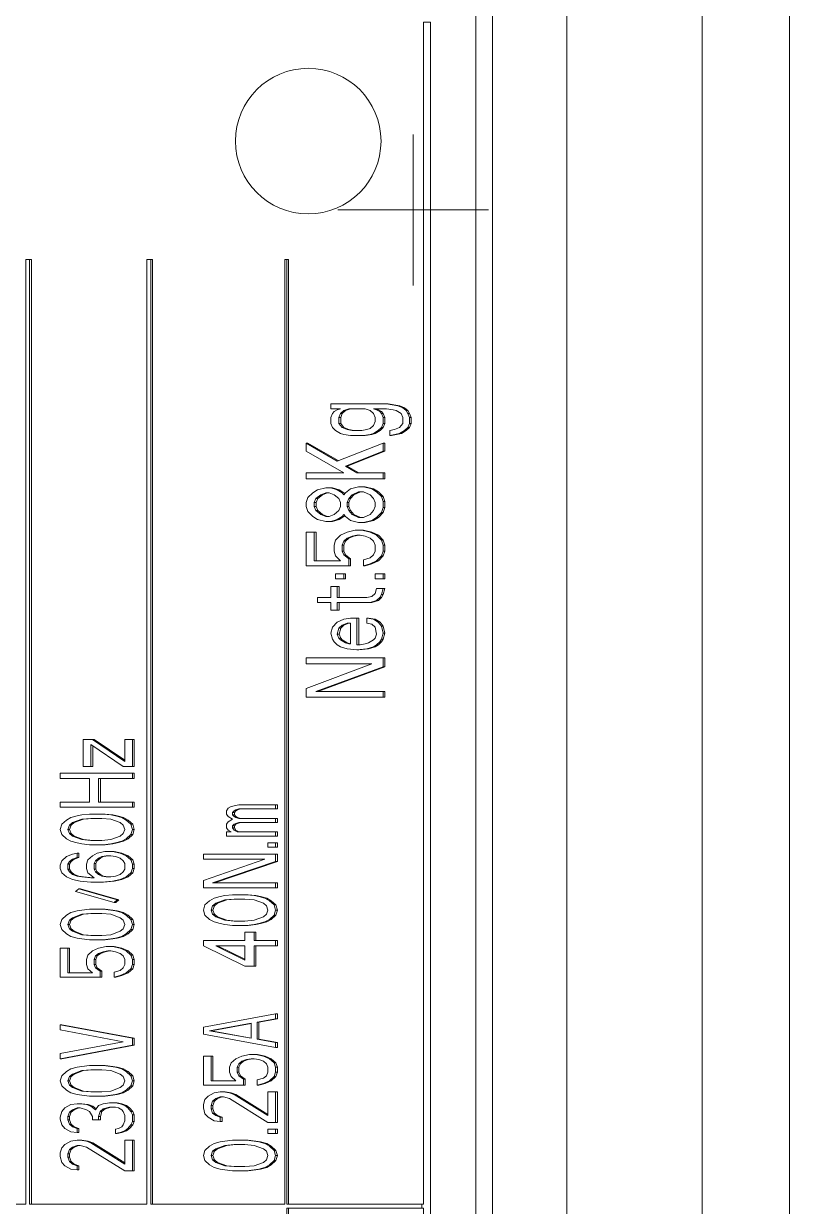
# Model space of a CAD drawing. Header units: millimetres. Extents: x 174875 to 182855, y -330615 to -324972.
# Drawn here: x 177800.99 to 177820.44, y -325722.55 to -325692.65 of the extents above; entities that cross this region are included whole.
import ezdxf

# ---------------------------------------------------------------- set-up
doc = ezdxf.new("R2010")
doc.units = ezdxf.units.MM
doc.header["$LTSCALE"] = 20
doc.layers.get('0').update_dxf_attribs({"lineweight": 15})
doc.layers.add('PDF_几何图形', color=7, linetype='Continuous')
doc.layers.add('实线', color=7, linetype='Continuous')

# ---------------------------------------------------------------- blocks, each defined once
blk = doc.blocks.new('Z$W@#0D7750773333335')
at = {"layer": 'PDF_几何图形', "lineweight": 18}
for points in [[(129.503, 13.16), (159.391, 13.16), (159.391, 13.205), (129.503, 13.205), (129.503, 9.794), (153.393, 9.794), (153.393, 9.697), (129.503, 9.697), (129.503, 6.731), (153.393, 6.731), (153.393, 6.634)], [(129.503, 9.652), (153.393, 9.652), (153.393, 9.697)], [(131.123, 8.418), (131.123, 8.496), (131.101, 8.652), (131.015, 8.807), (130.93, 8.885), (130.801, 8.924), (130.715, 8.924), (130.564, 8.885), (130.479, 8.807), (130.393, 8.652), (130.371, 8.496)], [(130.479, 8.452), (130.522, 8.568), (130.522, 8.613), (130.586, 8.691), (130.586, 8.646), (130.522, 8.568)], [(130.586, 8.646), (130.693, 8.685), (130.693, 8.729), (130.779, 8.729), (130.779, 8.685), (130.887, 8.646), (130.887, 8.691), (130.951, 8.613)], [(130.586, 8.691), (130.693, 8.729)], [(130.693, 8.685), (130.779, 8.685)], [(130.779, 8.729), (130.887, 8.691)], [(132.025, 8.218), (132.046, 8.374), (132.046, 8.418), (132.046, 8.496), (132.025, 8.652), (131.939, 8.807), (131.853, 8.885), (131.703, 8.924), (131.66, 8.924), (131.509, 8.885), (131.424, 8.807), (131.338, 8.652), (131.316, 8.496)], [(131.466, 8.568), (131.531, 8.646), (131.531, 8.691), (131.638, 8.729), (131.638, 8.685), (131.531, 8.646)], [(131.466, 8.613), (131.531, 8.691)], [(131.638, 8.685), (131.724, 8.685), (131.724, 8.729), (131.832, 8.691)], [(131.638, 8.729), (131.724, 8.729)], [(131.724, 8.685), (131.832, 8.646), (131.832, 8.691), (131.896, 8.613)], [(132.347, 8.102), (132.368, 8.335), (132.454, 8.568), (132.519, 8.646), (132.626, 8.685), (132.734, 8.646), (132.798, 8.568), (132.884, 8.335), (132.905, 8.102)], [(132.454, 8.568), (132.454, 8.613), (132.519, 8.691), (132.519, 8.646)], [(132.519, 8.691), (132.626, 8.729)], [(132.626, 8.685), (132.626, 8.729), (132.734, 8.691)], [(132.734, 8.646), (132.734, 8.691), (132.798, 8.613)], [(133.7, 7.097), (134.044, 8.924), (133.915, 8.924), (133.614, 7.33), (133.313, 8.924), (133.185, 8.924), (133.528, 7.097)], [(133.528, 7.052), (133.185, 8.879), (133.185, 8.924)], [(133.7, 7.052), (134.044, 8.879), (134.044, 8.924)], [(135.354, 8.685), (135.976, 8.685), (135.976, 8.729), (135.976, 8.924), (135.246, 8.924), (135.246, 7.913)], [(135.805, 7.135), (135.912, 7.252), (135.976, 7.408), (136.019, 7.602), (136.019, 7.758), (135.976, 7.952), (135.912, 8.107), (135.805, 8.224), (135.697, 8.263), (135.568, 8.263), (135.461, 8.224), (135.354, 8.107), (135.354, 8.729), (135.976, 8.729)], [(136.943, 7.596), (136.964, 7.791), (136.964, 7.835), (136.964, 8.185), (136.943, 8.38), (136.921, 8.496), (136.878, 8.652), (136.814, 8.768), (136.707, 8.885), (136.578, 8.924), (136.449, 8.885), (136.341, 8.768), (136.277, 8.652), (136.234, 8.496), (136.213, 8.38), (136.191, 8.185), (136.191, 7.835), (136.213, 7.641), (136.213, 7.596), (136.234, 7.48)], [(136.299, 8.102), (136.32, 8.335), (136.406, 8.568), (136.47, 8.646), (136.578, 8.685), (136.685, 8.646), (136.75, 8.568), (136.835, 8.335), (136.857, 8.102)], [(136.406, 8.568), (136.406, 8.613), (136.47, 8.691), (136.47, 8.646)], [(136.47, 8.691), (136.578, 8.729)], [(136.578, 8.685), (136.578, 8.729), (136.685, 8.691)], [(136.685, 8.646), (136.685, 8.691), (136.75, 8.613)], [(138.274, 8.452), (138.382, 8.452), (138.382, 8.496), (138.36, 8.613), (138.296, 8.768), (138.188, 8.885), (138.081, 8.924), (137.995, 8.924), (137.888, 8.885), (137.78, 8.768), (137.716, 8.613), (137.673, 8.418), (137.651, 8.146), (137.651, 7.874), (137.673, 7.602), (137.716, 7.408), (137.78, 7.252), (137.888, 7.135)], [(137.802, 8.452), (137.845, 8.568), (137.845, 8.613), (137.909, 8.691), (137.909, 8.646), (137.845, 8.568)], [(137.909, 8.646), (137.974, 8.685), (137.974, 8.729), (138.102, 8.729), (138.102, 8.685), (137.974, 8.685)], [(137.909, 8.691), (137.974, 8.729)], [(138.102, 8.729), (138.167, 8.691)], [(138.102, 8.685), (138.167, 8.646), (138.167, 8.691), (138.231, 8.613)], [(139.112, 7.135), (139.219, 7.252), (139.284, 7.369), (139.327, 7.524), (139.348, 7.641), (139.37, 7.835), (139.37, 8.185), (139.348, 8.38), (139.327, 8.496), (139.284, 8.652), (139.219, 8.768), (139.112, 8.885), (138.983, 8.924), (138.854, 8.885), (138.747, 8.768), (138.682, 8.652), (138.639, 8.496), (138.618, 8.38), (138.596, 8.185), (138.596, 7.835), (138.618, 7.641), (138.618, 7.596), (138.639, 7.48), (138.639, 7.524)], [(138.704, 8.102), (138.725, 8.335), (138.811, 8.568), (138.876, 8.646), (138.983, 8.685), (139.09, 8.646), (139.155, 8.568), (139.241, 8.335), (139.262, 8.102)], [(138.811, 8.568), (138.811, 8.613), (138.876, 8.691), (138.876, 8.646)], [(138.876, 8.691), (138.983, 8.729)], [(138.983, 8.685), (138.983, 8.729), (139.09, 8.691)], [(139.09, 8.646), (139.09, 8.691), (139.155, 8.613)], [(140.4, 7.097), (140.4, 8.924), (140.272, 8.924), (140.272, 8.185), (139.67, 8.185), (139.67, 8.924), (139.541, 8.924), (139.541, 7.097), (139.67, 7.097), (139.67, 7.952), (140.272, 7.952), (140.272, 7.097)], [(130.35, 7.097), (131.123, 7.097), (131.123, 7.052), (130.35, 7.052), (130.35, 7.097), (130.35, 7.291), (130.951, 8.263), (130.994, 8.418), (130.994, 8.496), (130.951, 8.613), (130.951, 8.568), (130.887, 8.646)], [(130.479, 8.496), (130.522, 8.613)], [(130.951, 8.568), (130.994, 8.452)], [(131.058, 8.102), (131.101, 8.218), (131.101, 8.263), (131.123, 8.418), (131.123, 8.374), (131.101, 8.218)], [(131.424, 8.496), (131.316, 8.496), (131.316, 8.452), (131.424, 8.452), (131.424, 8.496), (131.466, 8.613), (131.466, 8.568), (131.424, 8.452)], [(131.832, 8.646), (131.896, 8.568), (131.896, 8.613), (131.939, 8.496), (131.939, 8.418), (131.896, 8.263), (131.853, 8.185), (131.724, 8.107), (131.638, 8.107), (131.638, 7.952)], [(131.896, 8.568), (131.939, 8.452)], [(132.025, 8.263), (132.046, 8.418)], [(132.368, 8.335), (132.368, 8.38), (132.347, 8.146), (132.347, 7.874), (132.368, 7.641), (132.454, 7.408), (132.519, 7.33), (132.626, 7.291), (132.734, 7.33), (132.798, 7.408), (132.884, 7.641), (132.905, 7.874), (132.905, 8.146), (132.884, 8.38), (132.884, 8.335)], [(132.368, 8.38), (132.454, 8.613)], [(132.798, 8.568), (132.798, 8.613), (132.884, 8.38)], [(136.835, 8.335), (136.835, 8.38), (136.857, 8.146), (136.857, 7.874), (136.835, 7.641), (136.75, 7.408), (136.685, 7.33), (136.578, 7.291), (136.47, 7.33), (136.406, 7.408), (136.32, 7.641), (136.299, 7.874), (136.299, 8.146), (136.32, 8.38), (136.32, 8.335)], [(136.32, 8.38), (136.406, 8.613)], [(136.75, 8.568), (136.75, 8.613), (136.835, 8.38)], [(137.201, 7.441), (137.48, 8.413), (137.48, 8.457)], [(137.759, 8.102), (137.78, 8.335), (137.78, 8.38), (137.802, 8.496), (137.802, 8.452), (137.78, 8.335)], [(138.102, 7.097), (138.21, 7.135), (138.317, 7.252), (138.382, 7.408), (138.425, 7.602), (138.425, 7.796), (138.382, 7.991), (138.317, 8.107), (138.21, 8.224), (138.102, 8.263), (137.995, 8.263), (137.888, 8.224), (137.759, 8.068), (137.759, 8.146), (137.78, 8.38)], [(137.802, 8.496), (137.845, 8.613)], [(138.167, 8.646), (138.231, 8.568), (138.231, 8.613), (138.274, 8.496), (138.274, 8.452), (138.231, 8.568)], [(138.274, 8.496), (138.382, 8.496)], [(138.725, 8.335), (138.725, 8.38), (138.704, 8.146), (138.704, 7.874), (138.725, 7.641), (138.811, 7.408), (138.876, 7.33), (138.983, 7.291), (139.09, 7.33), (139.155, 7.408), (139.241, 7.641), (139.262, 7.874), (139.262, 8.146), (139.241, 8.38), (139.241, 8.335)], [(138.725, 8.38), (138.811, 8.613)], [(139.155, 8.568), (139.155, 8.613), (139.241, 8.38)], [(131.123, 7.097), (131.123, 7.291), (130.522, 7.291), (131.058, 8.146), (131.101, 8.263)], [(130.549, 7.291), (131.058, 8.102), (131.058, 8.146)], [(132.068, 7.524), (132.068, 7.68), (132.046, 7.835), (132.003, 7.952), (131.896, 8.03), (131.982, 8.146)], [(131.917, 8.014), (131.982, 8.102), (131.982, 8.146), (132.025, 8.263), (132.025, 8.218), (131.982, 8.102)], [(141.259, 7.097), (141.259, 7.291), (140.701, 7.291), (141.259, 8.107), (141.259, 8.341), (140.572, 8.341), (140.572, 8.146)], [(141.1, 8.102), (140.572, 8.102), (140.572, 8.146), (141.131, 8.146), (140.572, 7.33), (140.572, 7.097)], [(140.731, 7.291), (141.259, 8.063), (141.259, 8.107)], [(131.853, 7.868), (131.917, 7.791), (131.917, 7.835), (131.96, 7.68), (131.96, 7.524), (131.939, 7.446), (131.896, 7.369), (131.853, 7.33), (131.746, 7.291), (131.617, 7.291), (131.509, 7.33), (131.466, 7.369), (131.424, 7.446), (131.402, 7.524), (131.295, 7.524), (131.316, 7.408), (131.359, 7.291), (131.424, 7.213), (131.509, 7.135)], [(131.724, 7.952), (131.638, 7.952), (131.638, 7.907), (131.724, 7.907), (131.724, 7.952), (131.853, 7.913)], [(131.724, 7.907), (131.853, 7.868), (131.853, 7.913), (131.917, 7.835)], [(131.917, 7.791), (131.96, 7.635)], [(132.261, 7.596), (132.24, 7.791), (132.24, 7.835)], [(132.991, 7.596), (133.013, 7.791), (133.013, 7.835)], [(135.397, 7.868), (135.246, 7.868), (135.246, 7.913), (135.397, 7.913)], [(135.848, 7.907), (135.89, 7.791), (135.89, 7.835), (135.912, 7.719), (135.912, 7.641), (135.89, 7.524), (135.848, 7.408), (135.783, 7.33), (135.697, 7.291), (135.568, 7.291), (135.482, 7.33), (135.418, 7.408), (135.375, 7.563), (135.246, 7.563), (135.289, 7.408), (135.354, 7.252), (135.461, 7.135)], [(135.482, 7.985), (135.397, 7.868), (135.397, 7.913), (135.482, 8.03), (135.482, 7.985), (135.568, 8.024), (135.697, 8.024), (135.783, 7.985), (135.848, 7.907), (135.848, 7.952), (135.89, 7.835)], [(135.482, 8.03), (135.568, 8.068)], [(135.568, 8.024), (135.568, 8.068), (135.697, 8.068), (135.697, 8.024)], [(135.697, 8.068), (135.783, 8.03)], [(135.783, 7.985), (135.783, 8.03), (135.848, 7.952)], [(135.89, 7.791), (135.912, 7.674)], [(136.213, 7.596), (136.191, 7.791), (136.191, 7.835)], [(136.213, 7.641), (136.234, 7.524), (136.277, 7.369), (136.341, 7.252), (136.449, 7.135), (136.578, 7.097), (136.707, 7.135), (136.814, 7.252), (136.878, 7.369), (136.921, 7.524), (136.943, 7.641), (136.964, 7.835)], [(137.651, 7.874), (137.651, 7.83), (137.673, 7.557), (137.673, 7.602)], [(137.78, 7.713), (137.802, 7.83), (137.802, 7.874), (137.845, 7.952)], [(137.802, 7.874), (137.78, 7.758), (137.78, 7.641), (137.802, 7.524), (137.845, 7.408), (137.909, 7.33), (137.974, 7.291), (138.124, 7.291), (138.188, 7.33), (138.253, 7.408), (138.296, 7.524), (138.317, 7.641), (138.317, 7.758), (138.296, 7.874), (138.296, 7.83), (138.317, 7.713)], [(137.802, 7.83), (137.845, 7.907), (137.845, 7.952), (137.909, 8.03)], [(137.845, 7.907), (137.909, 7.985), (137.909, 8.03), (137.974, 8.068)], [(137.909, 7.985), (137.974, 8.024), (137.974, 8.068), (138.124, 8.068)], [(137.974, 8.024), (138.124, 8.024)], [(138.188, 8.03), (138.124, 8.068), (138.124, 8.024), (138.188, 7.985)], [(138.253, 7.952), (138.188, 8.03), (138.188, 7.985), (138.253, 7.907)], [(138.296, 7.874), (138.253, 7.952), (138.253, 7.907), (138.296, 7.83)], [(138.618, 7.596), (138.596, 7.791), (138.596, 7.835)], [(139.348, 7.596), (139.37, 7.791), (139.37, 7.835)], [(139.67, 7.907), (140.272, 7.907)], [(131.295, 7.524), (131.295, 7.48), (131.316, 7.363), (131.316, 7.408)], [(131.595, 7.097), (131.767, 7.097), (131.853, 7.135), (131.939, 7.213), (132.003, 7.291), (132.046, 7.408), (132.068, 7.524), (132.068, 7.48), (132.046, 7.363)], [(132.261, 7.641), (132.261, 7.596), (132.283, 7.48), (132.283, 7.524)], [(132.283, 7.48), (132.325, 7.324)], [(132.927, 7.324), (132.97, 7.48), (132.97, 7.524)], [(132.97, 7.48), (132.991, 7.596), (132.991, 7.641)], [(135.289, 7.363), (135.246, 7.519), (135.246, 7.563)], [(135.976, 7.363), (136.019, 7.557), (136.019, 7.602)], [(136.234, 7.524), (136.234, 7.48), (136.277, 7.324), (136.277, 7.369)], [(136.878, 7.324), (136.921, 7.48), (136.921, 7.524)], [(136.921, 7.48), (136.943, 7.596), (136.943, 7.641)], [(137.201, 7.485), (137.201, 7.441), (137.136, 7.519), (137.136, 7.563)], [(137.673, 7.557), (137.716, 7.363)], [(138.382, 7.363), (138.425, 7.557), (138.425, 7.602)], [(138.618, 7.641), (138.639, 7.524), (138.682, 7.369), (138.747, 7.252), (138.854, 7.135)], [(138.639, 7.48), (138.682, 7.324)], [(139.284, 7.324), (139.327, 7.48), (139.327, 7.524)], [(139.327, 7.48), (139.348, 7.596), (139.348, 7.641)], [(131.316, 7.363), (131.359, 7.246)], [(131.359, 7.291), (131.359, 7.246), (131.424, 7.169), (131.424, 7.213)], [(131.853, 7.091), (131.939, 7.169), (131.939, 7.213)], [(131.939, 7.169), (132.003, 7.246)], [(132.046, 7.408), (132.046, 7.363), (132.003, 7.246), (132.003, 7.291)], [(132.325, 7.369), (132.325, 7.324), (132.39, 7.208), (132.39, 7.252)], [(132.39, 7.208), (132.497, 7.091)], [(132.755, 7.091), (132.862, 7.208), (132.862, 7.252)], [(132.862, 7.208), (132.927, 7.324), (132.927, 7.369)], [(135.289, 7.408), (135.289, 7.363), (135.354, 7.208), (135.354, 7.252)], [(135.354, 7.208), (135.461, 7.091), (135.461, 7.135), (135.568, 7.097)], [(135.805, 7.091), (135.912, 7.208), (135.912, 7.252)], [(135.912, 7.208), (135.976, 7.363), (135.976, 7.408)], [(136.277, 7.324), (136.341, 7.208)], [(136.341, 7.252), (136.341, 7.208), (136.449, 7.091), (136.449, 7.135)], [(136.707, 7.091), (136.814, 7.208), (136.814, 7.252)], [(136.814, 7.208), (136.878, 7.324), (136.878, 7.369)], [(137.716, 7.408), (137.716, 7.363), (137.78, 7.208), (137.78, 7.252)], [(137.78, 7.208), (137.888, 7.091), (137.888, 7.135), (137.995, 7.097)], [(138.21, 7.091), (138.317, 7.208), (138.317, 7.252)], [(138.317, 7.208), (138.382, 7.363), (138.382, 7.408)], [(138.682, 7.369), (138.682, 7.324), (138.747, 7.208), (138.747, 7.252)], [(138.747, 7.208), (138.854, 7.091), (138.854, 7.135), (138.983, 7.097)], [(139.112, 7.091), (139.219, 7.208), (139.219, 7.252)], [(139.219, 7.208), (139.284, 7.324), (139.284, 7.369)], [(131.424, 7.169), (131.509, 7.091), (131.509, 7.135), (131.595, 7.097), (131.595, 7.052), (131.509, 7.091)], [(131.595, 7.052), (131.767, 7.052), (131.767, 7.097)], [(131.767, 7.052), (131.853, 7.091), (131.853, 7.135)], [(132.497, 7.135), (132.497, 7.091), (132.626, 7.052), (132.626, 7.097)], [(132.626, 7.052), (132.755, 7.091), (132.755, 7.135)], [(135.461, 7.091), (135.568, 7.052), (135.568, 7.097), (135.697, 7.097), (135.697, 7.052), (135.568, 7.052)], [(135.697, 7.097), (135.805, 7.135), (135.805, 7.091), (135.697, 7.052)], [(136.449, 7.091), (136.578, 7.052), (136.578, 7.097)], [(136.578, 7.052), (136.707, 7.091), (136.707, 7.135)], [(137.888, 7.091), (137.995, 7.052), (137.995, 7.097), (138.102, 7.097), (138.102, 7.052), (137.995, 7.052)], [(138.102, 7.052), (138.21, 7.091), (138.21, 7.135)], [(138.854, 7.091), (138.983, 7.052), (138.983, 7.097), (139.112, 7.135), (139.112, 7.091), (138.983, 7.052)], [(139.67, 7.097), (139.67, 7.052), (139.541, 7.052), (139.541, 7.097)], [(129.403, 3.147), (85.42, 3.147), (85.42, 3.191), (129.403, 3.191), (129.403, -0.219), (129.503, -0.219), (129.503, 3.191), (153.393, 3.191), (153.393, 3.24), (129.503, 3.24), (129.503, 6.634), (153.393, 6.634), (153.393, 6.589), (129.503, 6.589)], [(131.123, 4.213), (131.123, 4.563), (131.101, 4.758), (131.08, 4.874), (131.037, 5.03), (130.973, 5.146), (130.865, 5.263), (130.736, 5.302), (130.607, 5.263), (130.5, 5.146), (130.436, 5.03), (130.393, 4.874), (130.371, 4.758), (130.35, 4.563), (130.35, 4.213), (130.35, 4.169), (130.371, 3.975), (130.371, 4.019), (130.393, 3.902)], [(130.629, 5.069), (130.736, 5.108)], [(130.736, 5.063), (130.736, 5.108), (130.844, 5.069)], [(132.347, 4.797), (132.347, 4.874), (132.325, 5.03), (132.24, 5.185), (132.154, 5.263), (132.025, 5.302), (131.939, 5.302), (131.789, 5.263), (131.703, 5.185), (131.617, 5.03), (131.595, 4.874)], [(131.746, 4.946), (131.81, 5.024), (131.81, 5.069), (131.917, 5.108), (131.917, 5.063), (131.81, 5.024)], [(131.917, 5.063), (132.003, 5.063), (132.003, 5.108), (132.111, 5.069)], [(131.917, 5.108), (132.003, 5.108)], [(132.626, 5.063), (133.249, 5.063), (133.249, 5.108), (133.249, 5.302), (132.519, 5.302), (132.519, 4.291)], [(133.292, 3.98), (133.292, 4.136), (133.249, 4.33), (133.185, 4.486), (133.077, 4.602), (132.97, 4.641), (132.841, 4.641), (132.734, 4.602), (132.626, 4.486), (132.626, 5.108), (133.249, 5.108)], [(134.323, 3.475), (133.979, 5.302), (133.807, 5.302), (133.464, 3.475)], [(133.893, 5.146), (133.7, 4.097), (134.086, 4.097), (133.893, 5.146), (133.893, 5.102), (134.078, 4.097)], [(133.708, 4.097), (133.893, 5.102)], [(136.17, 3.975), (136.384, 3.975), (136.384, 4.019), (136.384, 4.252), (136.17, 4.252), (136.17, 5.302), (136.041, 5.302), (135.525, 4.252), (135.525, 4.019)], [(136.943, 3.475), (137.072, 3.514), (137.179, 3.63), (137.243, 3.747), (137.286, 3.902), (137.308, 4.019), (137.329, 4.213), (137.329, 4.563), (137.308, 4.758), (137.286, 4.874), (137.243, 5.03), (137.179, 5.146), (137.072, 5.263), (136.943, 5.302), (136.814, 5.263), (136.707, 5.146), (136.642, 5.03), (136.599, 4.874), (136.578, 4.758), (136.556, 4.563), (136.556, 4.213), (136.578, 4.019), (136.578, 3.975), (136.599, 3.858), (136.599, 3.902)], [(136.835, 5.069), (136.943, 5.108)], [(136.943, 5.063), (136.943, 5.108), (137.05, 5.069)], [(137.63, 3.475), (137.63, 5.069), (138.167, 3.475), (138.36, 3.475), (138.36, 5.302), (138.231, 5.302), (138.231, 3.747), (137.694, 5.302), (137.501, 5.302), (137.501, 3.475)], [(130.457, 4.48), (130.479, 4.713), (130.564, 4.946), (130.629, 5.024), (130.736, 5.063), (130.844, 5.024), (130.908, 4.946), (130.994, 4.713), (131.015, 4.48)], [(130.479, 4.758), (130.564, 4.991)], [(130.564, 4.946), (130.564, 4.991), (130.629, 5.069), (130.629, 5.024)], [(130.844, 5.024), (130.844, 5.069), (130.908, 4.991)], [(130.908, 4.946), (130.908, 4.991), (130.994, 4.758)], [(132.111, 5.024), (132.175, 4.946), (132.175, 4.991), (132.218, 4.874), (132.218, 4.797), (132.175, 4.641), (131.574, 3.669), (131.574, 3.475), (131.574, 3.43), (132.347, 3.43), (132.347, 3.475), (132.347, 3.669), (131.746, 3.669), (132.283, 4.524)], [(131.703, 4.874), (131.595, 4.874), (131.595, 4.83), (131.703, 4.83), (131.703, 4.874), (131.746, 4.991), (131.746, 4.946), (131.703, 4.83)], [(131.746, 4.991), (131.81, 5.069)], [(132.003, 5.063), (132.111, 5.024), (132.111, 5.069), (132.175, 4.991)], [(132.175, 4.946), (132.218, 4.83)], [(132.283, 4.48), (132.325, 4.597), (132.325, 4.641), (132.347, 4.797), (132.347, 4.752), (132.325, 4.597)], [(135.698, 4.252), (136.041, 4.946)], [(136.664, 4.48), (136.685, 4.713), (136.771, 4.946), (136.835, 5.024), (136.943, 5.063), (137.05, 5.024), (137.115, 4.946), (137.201, 4.713), (137.222, 4.48)], [(136.685, 4.758), (136.771, 4.991)], [(136.771, 4.946), (136.771, 4.991), (136.835, 5.069), (136.835, 5.024)], [(137.05, 5.024), (137.05, 5.069), (137.115, 4.991)], [(137.115, 4.946), (137.115, 4.991), (137.201, 4.758)], [(137.63, 5.024), (138.167, 3.43), (138.167, 3.475)], [(130.479, 4.713), (130.479, 4.758), (130.457, 4.524), (130.457, 4.252), (130.479, 4.019), (130.564, 3.786), (130.629, 3.708), (130.736, 3.669), (130.844, 3.708), (130.908, 3.786), (130.994, 4.019), (131.015, 4.252), (131.015, 4.524), (130.994, 4.758), (130.994, 4.713)], [(131.774, 3.669), (132.283, 4.48), (132.283, 4.524), (132.325, 4.641)], [(137.201, 4.713), (137.201, 4.758), (137.222, 4.524), (137.222, 4.252), (137.201, 4.019), (137.115, 3.786), (137.05, 3.708), (136.943, 3.669), (136.835, 3.708), (136.771, 3.786), (136.685, 4.019), (136.664, 4.252), (136.664, 4.524), (136.685, 4.758), (136.685, 4.713)], [(139.498, 3.475), (139.606, 3.475), (139.606, 4.408), (139.563, 4.602), (139.52, 4.68), (139.455, 4.719), (139.37, 4.719), (139.305, 4.68), (139.241, 4.563), (139.176, 4.68), (139.112, 4.719), (139.026, 4.719), (138.962, 4.68), (138.919, 4.602), (138.919, 4.719), (138.811, 4.719), (138.811, 3.475), (138.919, 3.475), (138.919, 4.447), (138.962, 4.524)], [(138.919, 4.402), (138.962, 4.48), (138.962, 4.524), (139.026, 4.563), (139.026, 4.519), (138.962, 4.48)], [(139.026, 4.519), (139.069, 4.519), (139.069, 4.563), (139.112, 4.524)], [(139.026, 4.563), (139.069, 4.563)], [(139.069, 4.519), (139.112, 4.48), (139.112, 4.524), (139.133, 4.486)], [(139.112, 4.48), (139.133, 4.441), (139.133, 4.486), (139.155, 4.408), (139.155, 3.475), (139.262, 3.475), (139.262, 3.43), (139.155, 3.43), (139.155, 3.475)], [(139.262, 4.363), (139.284, 4.441), (139.284, 4.486), (139.305, 4.524), (139.305, 4.48), (139.284, 4.441)], [(139.262, 3.475), (139.262, 4.408), (139.284, 4.486)], [(139.305, 4.48), (139.348, 4.519), (139.348, 4.563), (139.413, 4.563), (139.413, 4.519), (139.348, 4.519)], [(139.305, 4.524), (139.348, 4.563)], [(139.413, 4.563), (139.455, 4.524)], [(139.413, 4.519), (139.455, 4.48), (139.455, 4.524), (139.477, 4.486)], [(139.455, 4.48), (139.477, 4.441), (139.477, 4.486), (139.498, 4.408), (139.498, 3.475), (139.498, 3.43), (139.606, 3.43), (139.606, 3.475)], [(130.35, 4.213), (130.371, 4.019)], [(131.08, 3.858), (131.101, 3.975), (131.101, 4.019), (131.123, 4.213), (131.123, 4.169), (131.101, 3.975)], [(132.669, 4.247), (132.519, 4.247), (132.519, 4.291), (132.669, 4.291)], [(133.12, 4.286), (133.163, 4.169), (133.163, 4.213), (133.185, 4.097), (133.185, 4.019), (133.163, 3.902), (133.12, 3.786), (133.056, 3.708), (132.97, 3.669), (132.841, 3.669), (132.755, 3.708), (132.691, 3.786), (132.648, 3.941), (132.519, 3.941)], [(132.755, 4.363), (132.669, 4.247), (132.669, 4.291), (132.755, 4.408), (132.755, 4.363), (132.841, 4.402), (132.97, 4.402), (133.056, 4.363), (133.12, 4.286), (133.12, 4.33), (133.163, 4.213)], [(132.755, 4.408), (132.841, 4.447)], [(132.841, 4.402), (132.841, 4.447), (132.97, 4.447)], [(132.97, 4.402), (132.97, 4.447), (133.056, 4.408)], [(133.056, 4.363), (133.056, 4.408), (133.12, 4.33)], [(136.578, 3.975), (136.556, 4.169), (136.556, 4.213)], [(137.308, 3.975), (137.329, 4.169), (137.329, 4.213)], [(139.133, 4.441), (139.155, 4.363)], [(139.477, 4.441), (139.498, 4.363)], [(130.371, 3.975), (130.393, 3.858), (130.393, 3.902), (130.436, 3.747)], [(130.973, 3.586), (131.037, 3.702), (131.037, 3.747), (131.08, 3.902), (131.08, 3.858), (131.037, 3.702)], [(131.08, 3.902), (131.101, 4.019)], [(132.562, 3.786), (132.519, 3.941), (132.519, 3.897), (132.562, 3.741), (132.562, 3.786), (132.626, 3.63)], [(133.163, 4.169), (133.185, 4.052)], [(133.185, 3.586), (133.249, 3.741), (133.249, 3.786), (133.292, 3.98), (133.292, 3.936), (133.249, 3.741)], [(133.593, 3.43), (133.464, 3.43), (133.464, 3.475), (133.593, 3.475), (133.593, 3.43), (133.678, 3.897), (133.678, 3.941), (134.108, 3.941), (134.108, 3.897), (133.678, 3.897)], [(133.593, 3.475), (133.678, 3.941)], [(134.108, 3.941), (134.194, 3.475), (134.194, 3.43), (134.108, 3.897)], [(136.041, 3.975), (135.525, 3.975), (135.525, 4.019), (136.041, 4.019), (136.041, 3.475)], [(136.17, 3.475), (136.17, 4.019), (136.384, 4.019)], [(136.578, 4.019), (136.599, 3.902), (136.642, 3.747), (136.707, 3.63), (136.814, 3.514), (136.814, 3.469), (136.707, 3.586)], [(137.243, 3.702), (137.286, 3.858), (137.286, 3.902)], [(137.286, 3.858), (137.308, 3.975), (137.308, 4.019)], [(130.393, 3.858), (130.436, 3.702), (130.436, 3.747), (130.5, 3.63)], [(130.436, 3.702), (130.5, 3.586), (130.5, 3.63), (130.607, 3.514)], [(130.736, 3.43), (130.865, 3.469), (130.865, 3.514), (130.973, 3.63), (130.973, 3.586), (130.865, 3.469)], [(130.973, 3.63), (131.037, 3.747)], [(131.402, 3.475), (131.402, 3.669), (131.295, 3.669), (131.295, 3.475)], [(132.562, 3.741), (132.626, 3.586), (132.626, 3.63), (132.734, 3.514), (132.734, 3.469), (132.626, 3.586)], [(132.97, 3.43), (133.077, 3.469), (133.077, 3.514), (133.185, 3.63), (133.185, 3.586), (133.077, 3.469)], [(133.185, 3.63), (133.249, 3.786)], [(136.599, 3.858), (136.642, 3.702)], [(136.642, 3.747), (136.642, 3.702), (136.707, 3.586), (136.707, 3.63)], [(137.072, 3.514), (137.072, 3.469), (137.179, 3.586), (137.179, 3.63)], [(137.179, 3.586), (137.243, 3.702), (137.243, 3.747)], [(130.5, 3.586), (130.607, 3.469), (130.607, 3.514), (130.736, 3.475), (130.736, 3.43), (130.607, 3.469)], [(130.736, 3.475), (130.865, 3.514)], [(131.574, 3.475), (132.347, 3.475)], [(132.734, 3.514), (132.841, 3.475), (132.841, 3.43), (132.734, 3.469)], [(132.841, 3.475), (132.97, 3.475), (132.97, 3.43), (132.841, 3.43)], [(132.97, 3.475), (133.077, 3.514)], [(134.194, 3.475), (134.323, 3.475), (134.323, 3.43), (134.194, 3.43)], [(136.814, 3.514), (136.943, 3.475), (136.943, 3.43), (136.814, 3.469)], [(136.943, 3.43), (137.072, 3.469)], [(138.167, 3.43), (138.36, 3.43), (138.36, 3.475)], [(138.532, 3.475), (138.532, 3.43), (138.639, 3.43), (138.639, 3.475)], [(138.811, 3.475), (138.811, 3.43), (138.919, 3.43), (138.919, 3.475)], [(129.503, 3.147), (153.393, 3.147), (153.393, 3.191)], [(143.321, 0.755), (143.321, 2.704), (143.171, 2.704), (143.171, 1.045), (142.547, 2.704), (142.322, 2.704), (142.322, 0.755)], [(145.77, 2.452), (146.495, 2.452), (146.495, 2.497), (146.495, 2.704), (145.646, 2.704), (145.646, 1.626)], [(147.57, 1.872), (147.62, 2.038), (147.62, 2.082), (147.62, 2.207), (147.57, 2.414), (147.495, 2.538), (147.37, 2.663), (147.245, 2.704), (147.145, 2.704), (147.02, 2.663), (146.895, 2.538), (146.82, 2.414), (146.77, 2.207), (146.77, 2.082)], [(148.305, 1.89), (148.744, 2.66), (148.744, 2.704), (148.544, 2.704), (147.995, 1.75), (147.995, 2.704), (147.845, 2.704), (147.845, 0.755)], [(148.544, 0.711), (148.744, 0.711), (148.744, 0.755), (148.294, 1.916), (148.744, 2.704)], [(142.472, 0.755), (142.472, 2.455), (143.096, 0.755)], [(142.472, 2.411), (143.096, 0.711), (143.096, 0.755), (143.321, 0.755), (143.321, 0.711), (143.096, 0.711)], [(144.846, 1.872), (145.121, 1.872), (145.121, 1.916), (145.121, 2.082), (144.846, 2.082), (144.846, 2.414), (144.721, 2.414), (144.721, 2.082), (144.521, 2.082), (144.521, 1.916)], [(146.495, 1.042), (146.545, 1.25), (146.545, 1.294), (146.545, 1.46), (146.495, 1.667), (146.42, 1.833), (146.295, 1.958), (146.17, 1.999), (146.02, 1.999), (145.895, 1.958), (145.77, 1.833), (145.77, 2.497), (146.495, 2.497)], [(146.895, 2.162), (146.945, 2.286), (146.945, 2.331), (147.045, 2.455), (147.145, 2.497), (147.245, 2.497), (147.345, 2.455), (147.345, 2.411), (147.445, 2.286)], [(146.945, 2.286), (147.045, 2.411), (147.045, 2.455)], [(147.045, 2.411), (147.145, 2.452), (147.145, 2.497)], [(147.145, 2.452), (147.245, 2.452)], [(147.245, 2.497), (147.245, 2.452), (147.345, 2.411)], [(147.345, 2.455), (147.445, 2.331)], [(146.945, 2.331), (146.895, 2.207), (146.895, 2.124), (146.945, 1.999), (147.045, 1.875), (147.145, 1.833), (147.245, 1.833), (147.345, 1.875), (147.445, 1.999), (147.495, 2.124), (147.495, 2.207), (147.445, 2.331), (147.445, 2.286), (147.495, 2.162)], [(143.646, 1.374), (144.321, 1.374), (144.321, 1.419), (144.321, 1.584), (144.296, 1.75), (144.221, 1.916), (144.096, 2.041), (143.946, 2.082), (143.796, 2.041), (143.721, 1.999), (143.646, 1.916), (143.596, 1.833), (143.546, 1.667), (143.521, 1.419)], [(143.672, 1.584), (143.696, 1.664), (143.696, 1.709), (143.671, 1.626), (143.671, 1.584), (144.196, 1.584), (144.196, 1.667), (144.146, 1.792), (144.071, 1.875), (143.921, 1.916), (143.821, 1.875), (143.771, 1.833), (143.696, 1.709)], [(143.696, 1.664), (143.771, 1.789), (143.771, 1.833)], [(143.771, 1.789), (143.821, 1.83), (143.821, 1.875)], [(143.821, 1.83), (143.921, 1.872)], [(143.921, 1.916), (143.921, 1.872), (144.071, 1.83)], [(144.071, 1.875), (144.071, 1.83), (144.146, 1.747)], [(144.721, 1.872), (144.521, 1.872), (144.521, 1.916), (144.721, 1.916), (144.721, 1.087), (144.721, 1.042), (144.771, 0.876)], [(145.071, 0.755), (145.071, 0.921), (144.946, 0.962), (144.871, 1.045), (144.846, 1.17), (144.846, 1.916), (145.121, 1.916)], [(146.82, 1.872), (146.895, 1.747), (146.895, 1.792), (146.945, 1.75), (146.895, 1.709), (146.795, 1.584), (146.745, 1.377), (146.745, 1.253), (146.795, 1.045), (146.87, 0.921), (146.995, 0.797)], [(146.82, 1.916), (146.77, 2.082), (146.77, 2.038), (146.82, 1.872), (146.82, 1.916), (146.895, 1.792)], [(147.472, 1.728), (147.495, 1.747), (147.495, 1.792), (147.57, 1.916), (147.57, 1.872), (147.495, 1.747)], [(147.57, 1.916), (147.62, 2.082)], [(149.544, 0.794), (149.594, 0.876), (149.594, 0.921), (149.619, 1.004), (149.619, 0.672), (149.594, 0.506), (149.569, 0.423), (149.494, 0.299), (149.394, 0.257), (149.244, 0.257), (149.144, 0.34), (149.094, 0.465), (149.069, 0.589), (148.944, 0.589), (148.994, 0.34), (149.069, 0.216), (149.144, 0.133), (149.244, 0.092), (149.394, 0.092), (149.494, 0.133), (149.569, 0.175), (149.644, 0.257), (149.694, 0.382), (149.744, 0.672), (149.744, 2.082), (149.619, 2.082), (149.619, 1.833), (149.594, 1.916), (149.544, 1.999), (149.494, 2.041), (149.394, 2.082), (149.244, 2.082), (149.144, 2.041), (149.069, 1.958), (148.994, 1.833), (148.969, 1.75), (148.944, 1.584), (148.944, 1.253)], [(149.094, 1.623), (149.144, 1.747), (149.144, 1.792), (149.244, 1.875)], [(149.144, 1.747), (149.244, 1.83), (149.244, 1.875), (149.394, 1.875)], [(149.244, 1.83), (149.394, 1.83), (149.494, 1.789)], [(149.394, 1.83), (149.394, 1.875), (149.494, 1.833)], [(149.569, 1.706), (149.494, 1.789), (149.494, 1.833), (149.569, 1.75), (149.569, 1.706), (149.619, 1.581)], [(154.643, 1.906), (154.643, -1.906), (154.643, 0)], [(144.146, 1.792), (144.146, 1.747), (144.196, 1.623)], [(145.446, 1.75), (145.446, 1.706), (145.321, 1.706), (145.321, 1.75)], [(145.82, 1.626), (145.646, 1.626), (145.646, 1.581), (145.82, 1.581), (145.82, 1.626), (145.92, 1.75), (145.92, 1.706), (145.82, 1.581)], [(146.345, 1.623), (146.395, 1.498), (146.395, 1.543), (146.42, 1.419), (146.42, 1.336), (146.395, 1.211), (146.345, 1.087), (146.27, 1.004), (146.17, 0.962), (146.02, 0.962), (145.92, 1.004), (145.845, 1.087), (145.795, 1.253), (145.646, 1.253)], [(145.92, 1.706), (146.02, 1.747), (146.02, 1.792), (146.17, 1.792)], [(145.92, 1.75), (146.02, 1.792)], [(146.02, 1.747), (146.17, 1.747), (146.17, 1.792), (146.27, 1.75)], [(146.17, 1.747), (146.27, 1.706), (146.27, 1.75), (146.345, 1.667)], [(146.27, 1.706), (146.345, 1.623), (146.345, 1.667), (146.395, 1.543)], [(146.395, 1.498), (146.42, 1.374)], [(146.87, 1.333), (146.945, 1.498), (146.945, 1.543), (147.045, 1.626)], [(147.52, 1.333), (147.445, 1.498), (147.445, 1.543), (147.52, 1.377), (147.52, 1.253), (147.445, 1.087), (147.345, 1.004), (147.245, 0.962), (147.145, 0.962), (147.045, 1.004), (146.945, 1.087), (146.87, 1.253), (146.87, 1.377), (146.945, 1.543)], [(146.895, 1.747), (146.918, 1.728)], [(146.945, 1.498), (147.045, 1.581), (147.045, 1.626), (147.145, 1.667)], [(147.045, 1.581), (147.145, 1.623), (147.145, 1.667), (147.245, 1.667)], [(147.145, 1.623), (147.245, 1.623)], [(147.345, 1.626), (147.245, 1.667), (147.245, 1.623), (147.345, 1.581)], [(147.445, 1.543), (147.345, 1.626), (147.345, 1.581), (147.445, 1.498)], [(147.395, 0.797), (147.52, 0.921), (147.595, 1.045), (147.645, 1.253), (147.645, 1.377), (147.595, 1.584), (147.495, 1.709), (147.445, 1.75), (147.495, 1.792)], [(147.995, 0.755), (147.995, 1.419), (148.169, 1.709), (148.169, 1.664), (147.995, 1.374)], [(148.169, 1.709), (148.544, 0.755)], [(148.169, 1.664), (148.544, 0.711), (148.544, 0.755), (148.744, 0.755)], [(149.069, 1.498), (149.094, 1.623), (149.094, 1.667), (149.144, 1.792)], [(149.569, 1.75), (149.619, 1.626), (149.619, 1.211), (149.569, 1.087), (149.494, 1.004), (149.394, 0.962), (149.294, 0.962), (149.194, 1.004), (149.119, 1.087), (149.094, 1.17), (149.069, 1.294), (149.069, 1.543), (149.094, 1.667)], [(143.546, 1.17), (143.546, 1.125), (143.521, 1.374), (143.521, 1.419), (143.546, 1.17), (143.596, 1.004), (143.596, 0.959), (143.646, 0.876)], [(144.121, 0.797), (144.221, 0.879), (144.296, 1.004), (144.321, 1.17), (144.196, 1.17), (144.171, 1.045), (144.096, 0.962), (143.921, 0.921), (143.821, 0.962), (143.771, 1.004), (143.696, 1.128), (143.671, 1.211), (143.646, 1.336), (143.646, 1.419), (144.321, 1.419)], [(145.695, 1.042), (145.646, 1.208), (145.646, 1.253), (145.695, 1.087), (145.77, 0.921), (145.77, 0.876), (145.695, 1.042), (145.695, 1.087)], [(145.77, 0.921), (145.895, 0.797), (146.02, 0.755), (146.17, 0.755), (146.295, 0.797), (146.42, 0.921), (146.495, 1.087), (146.545, 1.294)], [(146.795, 1.001), (146.745, 1.208), (146.745, 1.253)], [(147.595, 1.001), (147.645, 1.208), (147.645, 1.253)], [(143.546, 1.125), (143.596, 0.959)], [(143.596, 1.004), (143.646, 0.921), (143.721, 0.838), (143.796, 0.797), (143.796, 0.752), (143.721, 0.794)], [(143.646, 0.921), (143.646, 0.876), (143.721, 0.794), (143.721, 0.838)], [(144.221, 0.835), (144.296, 0.959), (144.296, 1.004)], [(144.296, 0.959), (144.321, 1.125), (144.321, 1.17)], [(144.721, 1.087), (144.771, 0.921), (144.846, 0.838), (144.921, 0.797)], [(144.771, 0.921), (144.771, 0.876), (144.846, 0.794), (144.846, 0.838)], [(145.446, 0.755), (145.446, 0.962), (145.321, 0.962), (145.321, 0.755)], [(146.295, 0.752), (146.42, 0.876), (146.42, 0.921)], [(146.42, 0.876), (146.495, 1.042), (146.495, 1.087)], [(146.795, 1.045), (146.795, 1.001), (146.87, 0.876), (146.87, 0.921)], [(147.395, 0.752), (147.52, 0.876), (147.52, 0.921)], [(147.52, 0.876), (147.595, 1.001), (147.595, 1.045)], [(148.969, 1.087), (148.994, 1.004)], [(148.969, 1.042), (148.994, 0.959), (148.994, 1.004), (149.069, 0.879)], [(148.994, 0.959), (149.069, 0.835)], [(149.544, 0.838), (149.594, 0.921)], [(149.594, 0.876), (149.619, 0.959)], [(143.796, 0.797), (143.946, 0.755), (144.121, 0.797), (144.121, 0.752), (143.946, 0.711)], [(143.796, 0.752), (143.946, 0.711), (143.946, 0.755)], [(144.121, 0.752), (144.221, 0.835), (144.221, 0.879)], [(144.846, 0.794), (144.921, 0.752), (144.921, 0.797), (145.071, 0.755), (145.071, 0.711), (144.921, 0.752)], [(145.77, 0.876), (145.895, 0.752)], [(145.895, 0.797), (145.895, 0.752), (146.02, 0.711), (146.02, 0.755)], [(146.02, 0.711), (146.17, 0.711), (146.17, 0.755)], [(146.17, 0.711), (146.295, 0.752), (146.295, 0.797)], [(146.87, 0.876), (146.995, 0.752), (146.995, 0.797), (147.12, 0.755), (147.12, 0.711), (146.995, 0.752)], [(147.12, 0.711), (147.27, 0.711), (147.27, 0.755), (147.395, 0.797), (147.395, 0.752), (147.27, 0.711)], [(147.12, 0.755), (147.27, 0.755)], [(149.144, 0.797), (149.069, 0.879), (149.069, 0.835), (149.144, 0.752), (149.144, 0.797), (149.244, 0.755), (149.244, 0.711), (149.144, 0.752)], [(149.244, 0.755), (149.394, 0.755)], [(149.244, 0.711), (149.394, 0.711)], [(149.494, 0.797), (149.394, 0.755), (149.394, 0.711), (149.494, 0.752), (149.494, 0.797), (149.544, 0.838), (149.544, 0.794), (149.494, 0.752)], [(149.694, 0.337), (149.744, 0.628), (149.744, 0.672)], [(148.944, 0.589), (148.944, 0.545), (148.994, 0.296)], [(148.994, 0.34), (148.994, 0.296), (149.069, 0.171)], [(149.644, 0.213), (149.694, 0.337), (149.694, 0.382)], [(149.069, 0.216), (149.069, 0.171), (149.144, 0.089)], [(149.144, 0.133), (149.144, 0.089), (149.244, 0.047)], [(149.244, 0.092), (149.244, 0.047), (149.394, 0.047), (149.394, 0.092)], [(149.394, 0.047), (149.494, 0.089), (149.494, 0.133)], [(149.494, 0.089), (149.569, 0.13), (149.569, 0.175)], [(149.569, 0.13), (149.644, 0.213), (149.644, 0.257)], [(156.549, 0), (152.737, 0)], [(129.503, -0.219), (129.503, -0.264), (159.391, -0.264), (159.391, -0.442), (79.423, -0.442), (79.423, -0.264), (129.403, -0.264), (129.403, -0.219)]]:
    blk.add_lwpolyline(points, dxfattribs=at)
for points in [[(132.261, 7.641), (132.283, 7.524), (132.325, 7.369), (132.39, 7.252), (132.497, 7.135), (132.626, 7.097), (132.755, 7.135), (132.862, 7.252), (132.927, 7.369), (132.97, 7.524), (132.991, 7.641), (133.013, 7.835), (133.013, 8.185), (132.991, 8.38), (132.97, 8.496), (132.927, 8.652), (132.862, 8.768), (132.755, 8.885), (132.626, 8.924), (132.497, 8.885), (132.39, 8.768), (132.325, 8.652), (132.283, 8.496), (132.261, 8.38), (132.24, 8.185), (132.24, 7.835)], [(130.479, 8.452), (130.371, 8.452), (130.371, 8.496), (130.479, 8.496)], [(137.136, 7.563), (137.201, 7.485), (137.48, 8.457), (137.415, 8.535)], [(133.7, 7.052), (133.528, 7.052), (133.528, 7.097), (133.7, 7.097)], [(140.272, 7.097), (140.272, 7.052), (140.4, 7.052), (140.4, 7.097)], [(141.259, 7.052), (140.572, 7.052), (140.572, 7.097), (141.259, 7.097)], [(136.041, 4.252), (135.676, 4.252), (136.041, 4.991)], [(138.532, 3.669), (138.532, 3.475), (138.639, 3.475), (138.639, 3.669)], [(131.402, 3.43), (131.295, 3.43), (131.295, 3.475), (131.402, 3.475)], [(136.17, 3.43), (136.041, 3.43), (136.041, 3.475), (136.17, 3.475)], [(137.63, 3.43), (137.501, 3.43), (137.501, 3.475), (137.63, 3.475)], [(145.446, 1.958), (145.321, 1.958), (145.321, 1.75), (145.446, 1.75)], [(148.969, 1.042), (148.944, 1.208), (148.944, 1.253), (148.969, 1.087)], [(142.472, 0.711), (142.322, 0.711), (142.322, 0.755), (142.472, 0.755)], [(145.446, 0.711), (145.321, 0.711), (145.321, 0.755), (145.446, 0.755)], [(147.995, 0.711), (147.845, 0.711), (147.845, 0.755), (147.995, 0.755)]]:
    blk.add_lwpolyline(points, close=True, dxfattribs=at)
at = {"layer": 'PDF_几何图形', "lineweight": 13}
for points in [[(192.976, -2.006), (46.838, -2.006)], [(161.89, -1.584), (77.923, -1.584)], [(192.976, -9.523), (46.838, -9.523), (46.772, -9.523), (46.707, -9.523), (46.674, -9.524), (46.642, -9.524), (46.61, -9.524), (46.578, -9.525), (46.516, -9.526), (46.455, -9.528), (46.396, -9.529), (46.338, -9.531), (45.735, -9.552), (45.132, -9.574), (44.843, -9.583), (44.544, -9.591), (44.468, -9.593), (44.391, -9.595)]]:
    blk.add_lwpolyline(points, dxfattribs=at)
blk.add_lwpolyline([(192.976, -7.312), (192.976, -5.601), (192.976, -3.887), (46.838, -3.887), (46.838, -5.601), (46.838, -7.312)], close=True, dxfattribs=at)
at = {"layer": 'PDF_几何图形', "lineweight": 18}
blk.add_circle((156.385, 2.65), 1.84, dxfattribs=at)
blk = doc.blocks.new('英铄BN(A)S250系列-主视图')
at = {"layer": '实线'}
blk.add_blockref('Z$W@#0D7750773333335', (-1420.212, 23084.806), dxfattribs=at)

msp = doc.modelspace()

# ---------------------------------------------------------------- block references
at = {"rotation": 90}
msp.add_blockref('英铄BN(A)S250系列-主视图', (200895.648, -324431.792), dxfattribs=at)

doc.saveas('drawing.dxf')
